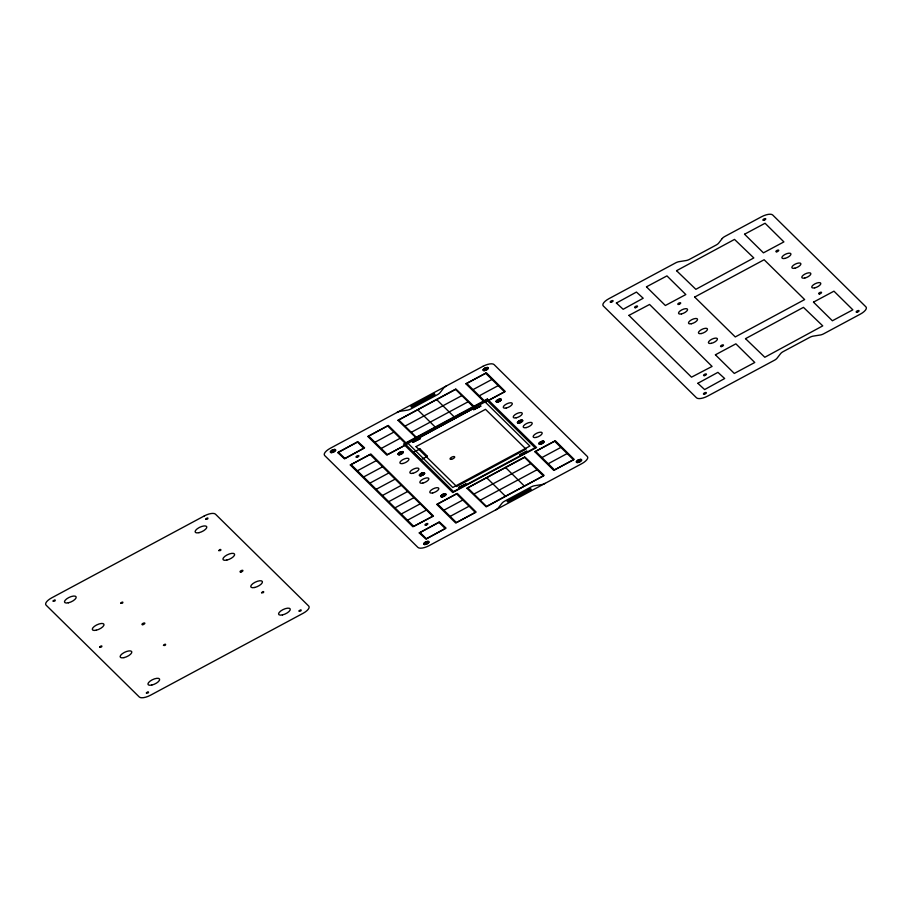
<?xml version="1.0" encoding="UTF-8"?>
<svg xmlns="http://www.w3.org/2000/svg" width="912" height="912" viewBox="0 0 912 912"><rect width="100%" height="100%" fill="white"/><g stroke="black" fill="none" stroke-linecap="round" stroke-linejoin="round"><path stroke-width="1.37" d="M413.296 452.432L419.976 448.921M427.397 456.342L420.728 459.83L413.318 452.534M374.935 442.274L393.881 432.106M405.019 426.121L461.86 395.614M473.009 389.629L491.944 379.449M381.193 448.453L400.14 438.284M411.289 432.299L468.13 401.782M479.267 395.797L498.214 385.628M357.379 470.786L376.325 460.617M363.637 476.965L382.584 466.796M369.907 483.143L388.854 472.963M376.177 489.311L395.124 479.142M382.447 495.49L401.394 485.321M388.717 501.668L407.664 491.5M394.976 507.847L413.923 497.667M401.246 514.015L420.193 503.846M407.516 520.193L426.463 510.025M443.87 510.218L462.817 500.038M473.966 494.065L530.807 463.547M541.945 457.562L560.891 447.393M450.14 516.386L469.087 506.217M480.236 500.232L537.065 469.726M548.215 463.741L567.161 453.56M436.643 399.604L455.453 418.129M505.59 467.537L524.389 486.073M417.696 409.773L436.506 428.309M486.643 477.717L505.442 496.242M420.01 448.943L427.375 456.217M396.948 412.498A5.107 1.961 -25.1 0 1 400.528 411.232L407.436 410.138A5.107 1.961 -25.1 0 0 411.027 408.872L437.418 394.702A5.107 1.961 -25.1 0 0 440.143 392.582L443.62 388.102A5.107 1.961 -25.1 0 1 446.333 385.981M495.752 509.865A5.107 1.961 -25.1 0 0 498.476 507.745L501.953 503.264A5.107 1.961 -25.1 0 1 504.667 501.144L531.069 486.974A5.107 1.961 -25.1 0 1 534.649 485.708L541.557 484.614A5.107 1.961 -25.1 0 0 545.137 483.349M53.113 601.088C56.213 602.023 55.803 598.033 53.135 600.997M99.75 647.053C102.999 647.942 102.247 643.929 99.75 647.053M120.715 603.242C123.781 604.2 123.451 600.142 120.737 603.151M146.387 693.006C149.739 693.781 148.804 690.031 146.41 692.915M163.487 645.388C166.406 646.448 166.326 642.185 163.487 645.343M205.793 519.122C208.745 520.159 208.609 515.964 205.804 519.076M218.789 550.586C222.323 551.315 220.864 547.61 218.789 550.586M261.562 592.732C264.788 593.644 264.115 589.574 261.562 592.732M299.068 611.029C302.191 611.986 301.678 607.916 299.079 610.983M337.771 452.626L344.542 458.873L364.583 447.815L357.823 441.659L337.793 452.534M350.311 464.972L412.885 526.748L433.462 516.021L370.945 454.051L350.311 464.938M367.867 436.472L386.745 455.077L407.208 444.133L388.33 425.482L367.867 436.472M397.951 420.318L417.251 438.911L475.186 407.516L455.897 389.002L397.951 420.318M416.066 446.652L456.65 486.518L526.03 449.16L485.515 409.328L416.089 446.561M419.246 532.916L426.018 539.152L446.059 528.105L439.379 521.926L419.246 532.916M436.802 504.404L455.692 523.021L476.144 512.077L457.322 493.426L436.802 504.404M465.929 383.815L484.819 402.431L505.282 391.487L486.404 372.826L465.952 383.724M466.898 488.251L486.199 506.844L544.133 475.448L524.833 456.935L466.898 488.251M534.877 451.748L553.766 470.364L574.218 459.42L555.34 440.77L534.899 451.668M616.387 303.035L623.158 309.282L643.199 298.235L636.439 292.068L616.387 303.035M628.927 315.392L691.501 377.169L712.078 366.43L649.572 304.471L628.927 315.392M646.483 286.881L665.372 305.497L685.824 294.553L666.946 275.891L646.505 286.801M676.567 270.727L695.867 289.321L753.814 257.936L734.513 239.411L676.579 270.682M694.682 297.061L735.266 336.938L804.646 299.569L764.131 259.738L694.682 297.061M697.862 383.325L704.634 389.572L724.675 378.526L717.915 372.358L697.874 383.279M715.418 354.825L734.308 373.43L754.771 362.486L735.881 343.835L715.43 354.779M744.557 234.224L763.435 252.841L783.898 241.897L765.065 223.258L744.557 234.224M745.514 338.66L764.815 357.265L822.749 325.869L803.449 307.355L745.514 338.66M813.493 302.168L832.382 320.773L852.845 309.829L833.956 291.179L813.504 302.123M412.954 442.32L420.272 438.638L412.976 442.263M458.861 487.555L466.169 483.839L458.861 487.521M473.693 409.716L481 406L473.716 409.648M519.601 454.94L526.885 451.212L519.601 454.94M722.236 238.511L718.759 242.991A5.107 1.961 -25.1 0 1 716.034 245.111L689.643 259.282A5.107 1.961 -25.1 0 1 686.063 260.547L679.155 261.641A5.107 1.961 -25.1 0 0 675.564 262.918L608.874 298.714A9.565 3.682 -25.1 0 0 603.277 305.93L696.551 397.849A9.565 3.682 -25.1 0 0 707.678 396.082L774.379 360.274A5.107 1.961 -25.1 0 0 777.092 358.154L780.569 353.685A5.107 1.961 -25.1 0 1 783.283 351.565L809.685 337.394A5.107 1.961 -25.1 0 1 813.265 336.118L820.173 335.023A5.107 1.961 -25.1 0 0 823.764 333.758L860.358 314.116A9.565 3.682 -25.1 0 0 865.955 306.899L772.681 214.981A9.565 3.682 -25.1 0 0 761.554 216.748L724.949 236.402A5.107 1.961 -25.1 0 0 722.236 238.511M332.173 450.186L330.361 451.805L331.216 452.648L333.872 451.873L335.673 450.254L334.818 449.411L332.173 450.186M484.853 368.22L483.052 369.839L483.896 370.671L486.552 369.896L488.353 368.277L487.51 367.445L484.853 368.22M399.775 452.341L397.974 453.959L398.818 454.792L401.474 454.016L403.275 452.398L402.431 451.565L399.775 452.341M497.849 399.684L496.048 401.303L496.892 402.135L499.548 401.36L501.349 399.752L500.506 398.909L497.849 399.684M421.162 473.408L419.349 475.027L420.204 475.87L422.86 475.084L424.661 473.476L423.806 472.633L421.162 473.408M519.236 420.751L517.423 422.37L518.278 423.214L520.934 422.438L522.736 420.82L521.881 419.976L519.236 420.751M442.537 494.486L440.735 496.094L441.59 496.937L444.247 496.162L446.048 494.543L445.193 493.7L442.537 494.486M425.448 542.104L423.647 543.723L424.49 544.555L427.147 543.78L428.948 542.161L428.104 541.329L425.448 542.104M540.611 441.83L538.81 443.449L539.665 444.281L542.321 443.506L544.122 441.887L543.267 441.055L540.611 441.83M578.128 460.127L576.327 461.746L577.182 462.589L579.827 461.814L581.639 460.195L580.784 459.352L578.128 460.127M204.322 515.918L51.642 597.884A9.565 3.682 -25.1 0 0 46.045 605.101L139.319 697.019A9.565 3.682 -25.1 0 0 150.446 695.252L303.126 613.286A9.565 3.682 -25.1 0 0 308.723 606.07L215.449 514.151A9.565 3.682 -25.1 0 0 204.322 515.918M482.938 366.328L330.258 448.305A9.565 3.682 -25.1 0 0 324.661 455.521L417.935 547.428A9.565 3.682 -25.1 0 0 429.062 545.672L581.742 463.695A9.565 3.682 -25.1 0 0 587.339 456.479L494.065 364.572A9.565 3.682 -25.1 0 0 482.938 366.328M434.26 393.87L410.856 406.433L411.597 407.162L435.001 394.588L434.26 393.87M357.515 442.092L338.569 452.261L344.839 458.44L363.785 448.259L357.515 442.092M387.611 425.927L368.665 436.107L387.463 454.632L406.41 444.463L387.611 425.927M455.59 389.435L398.749 419.953L417.559 438.478L474.4 407.96L455.59 389.435M485.686 373.282L466.739 383.45L485.537 401.975L504.484 391.807L485.686 373.282M370.055 454.438L351.109 464.607L413.786 526.372L432.733 516.203L370.055 454.438M487.339 399.046L403.537 444.041L452.751 492.537L536.564 447.541L487.339 399.046M486.598 400.003L405.019 443.802L453.492 491.579L535.082 447.781L486.598 400.003M485.104 401.93L407.983 443.335L452.774 487.475L529.895 446.071L485.104 401.93M456.547 493.871L437.6 504.04L456.41 522.565L475.357 512.396L456.547 493.871M524.537 457.368L467.696 487.886L486.495 506.411L543.335 475.893L524.537 457.368M554.621 441.214L535.675 451.383L554.485 469.908L573.431 459.739L554.621 441.214M438.991 522.371L420.056 532.551L426.314 538.718L445.261 528.55L438.991 522.371M530.488 488.684L507.083 501.247L507.824 501.976L531.229 489.413L530.488 488.684M68.343 602.809A6.384 2.451 -25.1 0 0 76.118 596.824A6.384 2.451 -25.1 0 0 66.553 598.956A6.384 2.451 -25.1 0 0 68.343 602.809M151.802 685.049A6.384 2.451 -25.1 0 0 159.577 679.075A6.384 2.451 -25.1 0 0 150.013 681.196A6.384 2.451 -25.1 0 0 151.802 685.049M123.986 657.632A6.384 2.451 -25.1 0 0 131.75 651.658A6.384 2.451 -25.1 0 0 122.197 653.779A6.384 2.451 -25.1 0 0 123.986 657.632M96.159 630.226A6.384 2.451 -25.1 0 0 103.934 624.241A6.384 2.451 -25.1 0 0 94.369 626.373A6.384 2.451 -25.1 0 0 96.159 630.226M198.976 532.676A6.384 2.451 -25.1 0 0 206.739 526.691A6.384 2.451 -25.1 0 0 197.186 528.823A6.384 2.451 -25.1 0 0 198.976 532.676M282.435 614.916A6.384 2.451 -25.1 0 0 290.21 608.942A6.384 2.451 -25.1 0 0 280.645 611.063A6.384 2.451 -25.1 0 0 282.435 614.916M254.608 587.499A6.384 2.451 -25.1 0 0 262.382 581.525A6.384 2.451 -25.1 0 0 252.829 583.646A6.384 2.451 -25.1 0 0 254.608 587.499M226.792 560.093A6.384 2.451 -25.1 0 0 234.566 554.108A6.384 2.451 -25.1 0 0 225.002 556.24A6.384 2.451 -25.1 0 0 226.792 560.093M142.888 624.652A1.596 0.616 -25.1 0 0 144.837 623.158A1.596 0.616 -25.1 0 0 142.443 623.694A1.596 0.616 -25.1 0 0 142.888 624.652M240.962 571.995A1.596 0.616 -25.1 0 0 242.911 570.502A1.596 0.616 -25.1 0 0 240.517 571.037A1.596 0.616 -25.1 0 0 240.962 571.995M711.36 343.334A4.948 1.904 -25.1 0 0 717.391 338.705A4.948 1.904 -25.1 0 0 709.981 340.358A4.948 1.904 -25.1 0 0 711.36 343.334M701.408 333.53A4.948 1.904 -25.1 0 0 707.438 328.89A4.948 1.904 -25.1 0 0 700.028 330.543A4.948 1.904 -25.1 0 0 701.408 333.53M691.456 323.726A4.948 1.904 -25.1 0 0 697.486 319.086A4.948 1.904 -25.1 0 0 690.076 320.739A4.948 1.904 -25.1 0 0 691.456 323.726M681.503 313.91A4.948 1.904 -25.1 0 0 687.523 309.282A4.948 1.904 -25.1 0 0 680.113 310.924A4.948 1.904 -25.1 0 0 681.503 313.91M814.735 287.839A4.948 1.904 -25.1 0 0 820.754 283.21A4.948 1.904 -25.1 0 0 813.344 284.852A4.948 1.904 -25.1 0 0 814.735 287.839M804.783 278.035A4.948 1.904 -25.1 0 0 810.802 273.395A4.948 1.904 -25.1 0 0 803.392 275.048A4.948 1.904 -25.1 0 0 804.783 278.035M794.819 268.219A4.948 1.904 -25.1 0 0 800.85 263.591A4.948 1.904 -25.1 0 0 793.44 265.244A4.948 1.904 -25.1 0 0 794.819 268.219M784.867 258.415A4.948 1.904 -25.1 0 0 790.898 253.787A4.948 1.904 -25.1 0 0 783.488 255.428A4.948 1.904 -25.1 0 0 784.867 258.415M432.744 492.925A4.948 1.904 -25.1 0 0 438.775 488.285A4.948 1.904 -25.1 0 0 431.365 489.938A4.948 1.904 -25.1 0 0 432.744 492.925M422.792 483.109A4.948 1.904 -25.1 0 0 428.822 478.481A4.948 1.904 -25.1 0 0 421.412 480.134A4.948 1.904 -25.1 0 0 422.792 483.109M412.84 473.305A4.948 1.904 -25.1 0 0 418.859 468.677A4.948 1.904 -25.1 0 0 411.449 470.318A4.948 1.904 -25.1 0 0 412.84 473.305M402.887 463.501A4.948 1.904 -25.1 0 0 408.907 458.861A4.948 1.904 -25.1 0 0 401.497 460.514A4.948 1.904 -25.1 0 0 402.887 463.501M536.119 437.429A4.948 1.904 -25.1 0 0 542.138 432.79A4.948 1.904 -25.1 0 0 534.728 434.443A4.948 1.904 -25.1 0 0 536.119 437.429M526.156 427.614A4.948 1.904 -25.1 0 0 532.186 422.986A4.948 1.904 -25.1 0 0 524.776 424.639A4.948 1.904 -25.1 0 0 526.156 427.614M516.203 417.81A4.948 1.904 -25.1 0 0 522.234 413.17A4.948 1.904 -25.1 0 0 514.824 414.823A4.948 1.904 -25.1 0 0 516.203 417.81M506.251 408.006A4.948 1.904 -25.1 0 0 512.27 403.366A4.948 1.904 -25.1 0 0 504.86 405.019A4.948 1.904 -25.1 0 0 506.251 408.006M451.577 459.26A2.554 0.98 -25.1 0 0 454.689 456.866A2.554 0.98 -25.1 0 0 450.87 457.71A2.554 0.98 -25.1 0 0 451.577 459.26M721.506 346.56A1.596 0.616 -25.1 0 0 723.455 345.055A1.596 0.616 -25.1 0 0 721.061 345.591A1.596 0.616 -25.1 0 0 721.506 346.56M678.745 304.414A1.596 0.616 -25.1 0 0 680.683 302.921A1.596 0.616 -25.1 0 0 678.3 303.445A1.596 0.616 -25.1 0 0 678.745 304.414M776.819 251.758A1.596 0.616 -25.1 0 0 778.757 250.264A1.596 0.616 -25.1 0 0 776.374 250.8A1.596 0.616 -25.1 0 0 776.819 251.758M819.58 293.903A1.596 0.616 -25.1 0 0 821.53 292.41A1.596 0.616 -25.1 0 0 819.136 292.934A1.596 0.616 -25.1 0 0 819.58 293.903M704.509 375.607A1.596 0.616 -25.1 0 0 706.447 374.114A1.596 0.616 -25.1 0 0 704.064 374.638A1.596 0.616 -25.1 0 0 704.509 375.607M635.561 307.675A1.596 0.616 -25.1 0 0 637.511 306.181A1.596 0.616 -25.1 0 0 635.117 306.706A1.596 0.616 -25.1 0 0 635.561 307.675M611.143 302.26A1.596 0.616 -25.1 0 0 613.081 300.766A1.596 0.616 -25.1 0 0 610.698 301.302A1.596 0.616 -25.1 0 0 611.143 302.26M704.417 394.178A1.596 0.616 -25.1 0 0 706.355 392.684A1.596 0.616 -25.1 0 0 703.973 393.209A1.596 0.616 -25.1 0 0 704.417 394.178M763.823 220.294A1.596 0.616 -25.1 0 0 765.761 218.8A1.596 0.616 -25.1 0 0 763.378 219.325A1.596 0.616 -25.1 0 0 763.823 220.294M857.098 312.2A1.596 0.616 -25.1 0 0 859.047 310.707A1.596 0.616 -25.1 0 0 856.653 311.243A1.596 0.616 -25.1 0 0 857.098 312.2M442.89 496.139A1.596 0.616 -25.1 0 0 444.839 494.646A1.596 0.616 -25.1 0 0 442.445 495.182A1.596 0.616 -25.1 0 0 442.89 496.139M400.129 453.994A1.596 0.616 -25.1 0 0 402.067 452.5A1.596 0.616 -25.1 0 0 399.684 453.036A1.596 0.616 -25.1 0 0 400.129 453.994M498.203 401.348A1.596 0.616 -25.1 0 0 500.141 399.844A1.596 0.616 -25.1 0 0 497.758 400.379A1.596 0.616 -25.1 0 0 498.203 401.348M540.964 443.483A1.596 0.616 -25.1 0 0 542.914 441.989A1.596 0.616 -25.1 0 0 540.52 442.525A1.596 0.616 -25.1 0 0 540.964 443.483M425.893 525.187A1.596 0.616 -25.1 0 0 427.831 523.693A1.596 0.616 -25.1 0 0 425.448 524.229A1.596 0.616 -25.1 0 0 425.893 525.187M356.945 457.254A1.596 0.616 -25.1 0 0 358.895 455.761A1.596 0.616 -25.1 0 0 356.501 456.296A1.596 0.616 -25.1 0 0 356.945 457.254M332.527 451.85A1.596 0.616 -25.1 0 0 334.465 450.357A1.596 0.616 -25.1 0 0 332.071 450.881A1.596 0.616 -25.1 0 0 332.527 451.85M425.801 543.757A1.596 0.616 -25.1 0 0 427.739 542.264A1.596 0.616 -25.1 0 0 425.357 542.8A1.596 0.616 -25.1 0 0 425.801 543.757M485.207 369.873A1.596 0.616 -25.1 0 0 487.145 368.38A1.596 0.616 -25.1 0 0 484.762 368.915A1.596 0.616 -25.1 0 0 485.207 369.873M578.482 461.791A1.596 0.616 -25.1 0 0 580.42 460.298A1.596 0.616 -25.1 0 0 578.037 460.822A1.596 0.616 -25.1 0 0 578.482 461.791M578.083 462.441A2.873 1.106 -25.1 0 0 581.582 459.751A2.873 1.106 -25.1 0 0 577.273 460.708A2.873 1.106 -25.1 0 0 578.083 462.441M425.402 544.418A2.873 1.106 -25.1 0 0 428.902 541.728A2.873 1.106 -25.1 0 0 424.593 542.686A2.873 1.106 -25.1 0 0 425.402 544.418M442.491 496.801A2.873 1.106 -25.1 0 0 445.991 494.099A2.873 1.106 -25.1 0 0 441.693 495.056A2.873 1.106 -25.1 0 0 442.491 496.801M540.565 444.144A2.873 1.106 -25.1 0 0 544.065 441.454A2.873 1.106 -25.1 0 0 539.767 442.411A2.873 1.106 -25.1 0 0 540.565 444.144M497.804 401.998A2.873 1.106 -25.1 0 0 501.304 399.308A2.873 1.106 -25.1 0 0 496.994 400.265A2.873 1.106 -25.1 0 0 497.804 401.998M399.73 454.655A2.873 1.106 -25.1 0 0 403.229 451.964A2.873 1.106 -25.1 0 0 398.92 452.922A2.873 1.106 -25.1 0 0 399.73 454.655M332.128 452.5A2.873 1.106 -25.1 0 0 335.616 449.81A2.873 1.106 -25.1 0 0 331.318 450.767A2.873 1.106 -25.1 0 0 332.128 452.5M484.808 370.534A2.873 1.106 -25.1 0 0 488.308 367.844A2.873 1.106 -25.1 0 0 483.998 368.801A2.873 1.106 -25.1 0 0 484.808 370.534M421.515 475.072A1.596 0.616 -25.1 0 0 423.453 473.579A1.596 0.616 -25.1 0 0 421.059 474.103A1.596 0.616 -25.1 0 0 421.515 475.072M519.578 422.416A1.596 0.616 -25.1 0 0 521.527 420.922A1.596 0.616 -25.1 0 0 519.133 421.447A1.596 0.616 -25.1 0 0 519.578 422.416M421.116 475.722A2.873 1.106 -25.1 0 0 424.604 473.032A2.873 1.106 -25.1 0 0 420.307 473.989A2.873 1.106 -25.1 0 0 421.116 475.722M519.179 423.065A2.873 1.106 -25.1 0 0 522.679 420.375A2.873 1.106 -25.1 0 0 518.381 421.333A2.873 1.106 -25.1 0 0 519.179 423.065"/></g></svg>
